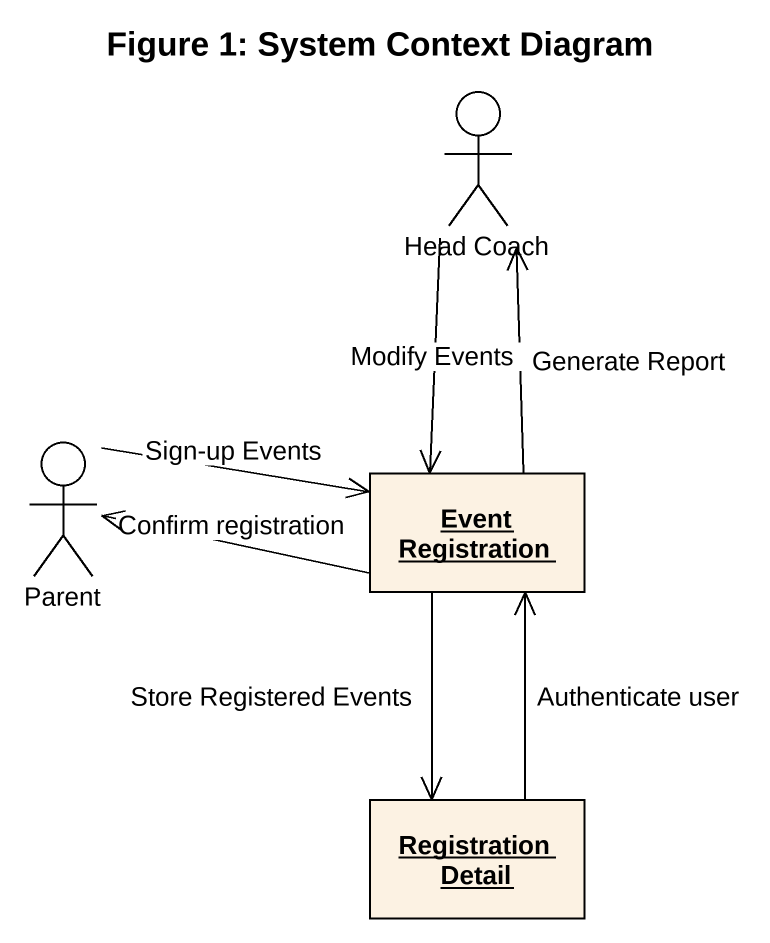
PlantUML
@startuml
title Figure 1: System Context Diagram
allowmixing
hide circle
hide empty members
actor "Head Coach" as Head_Coach
actor Parent
object "Event Registration" as Event_Registration
object "Registration Detail" as Registration_Detail
Head_Coach --> Event_Registration : Modify Events
Parent -right-> Event_Registration : Sign-up Events
Event_Registration -up-> Head_Coach : Generate Report
Event_Registration -left-> Parent : Confirm registration
Event_Registration --> Registration_Detail : Store Registered Events
Registration_Detail -up-> Event_Registration : Authenticate user
@enduml
